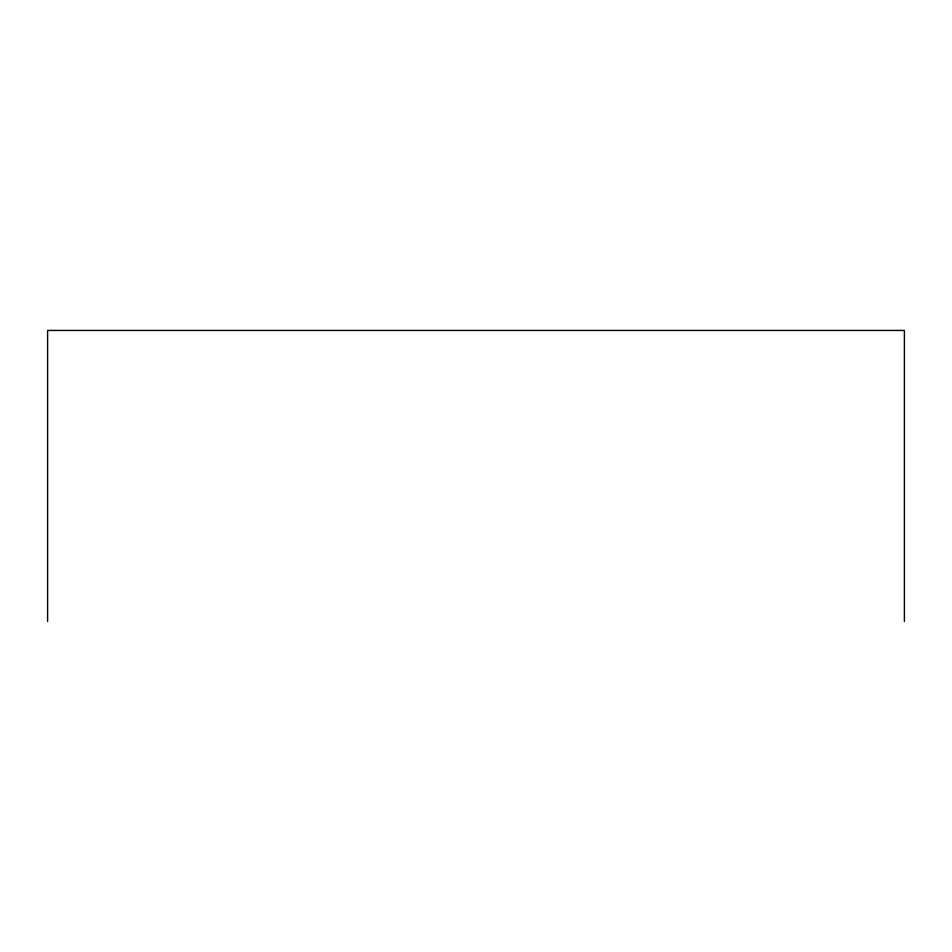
<?xml version="1.0" encoding="UTF-8"?>
<svg xmlns="http://www.w3.org/2000/svg" width="952" height="952" viewBox="0 0 952 952"><rect width="100%" height="100%" fill="white"/><g stroke="black" fill="none" stroke-linecap="round" stroke-linejoin="round"><path stroke-width="1.43" d="M904.4 621.561L904.4 330.439L47.6 330.439L47.6 621.561"/></g></svg>
